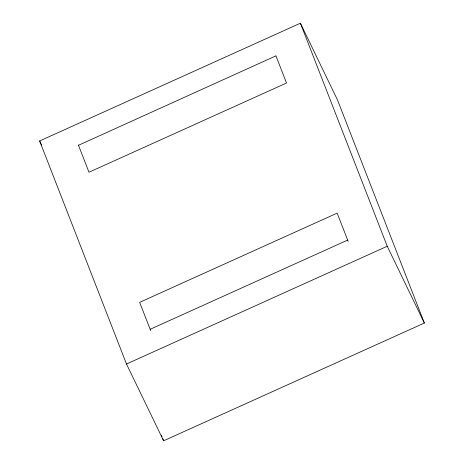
<?xml version="1.0" encoding="UTF-8"?>
<svg xmlns="http://www.w3.org/2000/svg" width="464" height="464" viewBox="0 0 464 464"><rect width="100%" height="100%" fill="white"/><g stroke="black" fill="none" stroke-linecap="round" stroke-linejoin="round"><path stroke-width="0.7" d="M39.649 140.969L300.388 23.2L337.508 99.98L424.351 323.031L163.612 440.8L126.492 364.02L39.649 140.969L41.54 144.878M276.022 56.063L286.514 83.015L88.984 172.237L78.491 145.284L275.941 55.848M150.139 329.301L347.669 240.079L337.171 213.127L139.647 302.348L150.655 330.507M126.492 364.02L387.231 246.251L300.388 23.2M78.445 145.041L78.491 145.284M387.231 246.251L424.351 323.031M348.18 241.286L347.669 240.079M161.513 435.412L162.035 436.757M162.823 438.776L163.612 440.8"/></g></svg>
